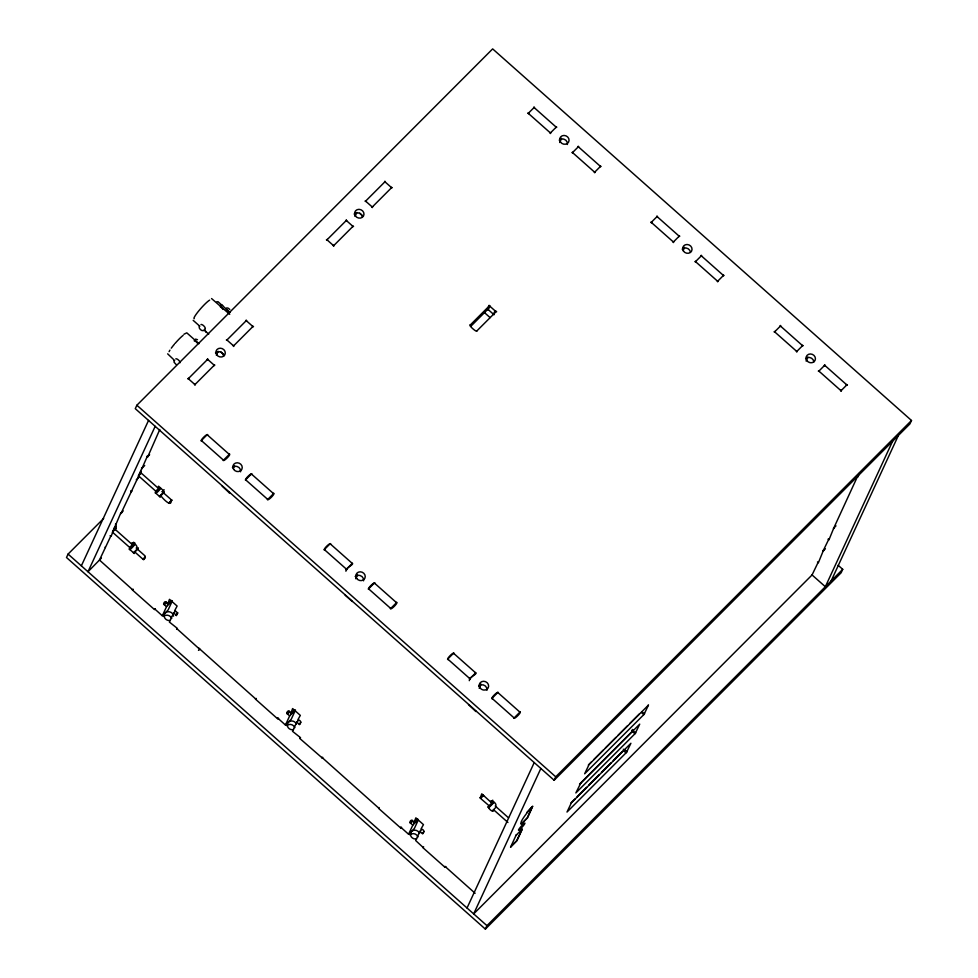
<?xml version="1.0" encoding="UTF-8"?>
<svg xmlns="http://www.w3.org/2000/svg" width="978" height="978" viewBox="0 0 978 978"><rect width="100%" height="100%" fill="white"/><g stroke="black" fill="none" stroke-linecap="round" stroke-linejoin="round"><path stroke-width="1.47" d="M110.123 535.663C112.152 538.67 112.14 527.68 116.248 528.23M146.749 456.359L147.592 457.191L159.793 429.489M115.881 524.636L114.071 528.426L131.773 544.135C131.089 539.611 139.597 546.983 136.199 548.059L144.61 555.516C146.492 555.431 143.607 561.592 142.922 559.184L134.512 551.726L134.279 553.536L133.436 552.876L138.375 547.851M164.292 491.531L159.463 496.372L160.147 497.203L160.539 495.394C164.304 500.589 172.947 508.169 170.637 499.183L162.226 491.726L163.253 490.467L158.546 486.2L157.8 487.802L140.111 472.093L141.798 468.438L144.695 465.528M177.654 612.974L176.419 615.663L175.844 614.869L177.776 612.937L174.695 610.614L177.116 606.042L169.487 599.318L167.605 604.343C164.83 596.556 160.979 609.037 166.272 602.729M300.906 722.18C296.065 728.5 304.757 720.835 297.825 719.857L300.332 715.395L292.618 708.549L290.747 713.573C287.984 705.798 284.121 718.28 289.402 711.972M424.049 831.41C419.146 837.755 427.985 830.053 420.956 829.087L423.462 824.625L415.858 817.84L413.877 822.816C411.127 815.053 407.215 827.498 412.533 821.202M507.937 822.474L493.56 809.711C494.367 814.454 485.785 806.85 489.134 805.786L479.892 797.816L483.279 794.796M817.474 562.057L818.366 562.766L823.109 551.152L825.383 548.744M828.06 539.147L828.953 539.856L833.696 528.242L835.97 525.846M121.663 512.802L120.93 513.621L137.018 479.55M516.58 834.845L516.078 835.505M580.626 783.366L575.859 792.938L635.309 733.414L635.7 732.84L632.106 730.114M623.891 750.823C627.497 755.505 628.035 750.102 623.267 749.234M648.072 705.456L648.524 705.028L589.062 764.551L584.648 773.806L644.147 714.282L644.539 713.72L642.045 711.972M818.293 562.008L812.058 574.966L473.67 913.892L540.858 768.463M857.193 476.958L857.975 476.078M216.37 355.283L218.18 351.334M355.063 216.407L356.872 212.458M103.668 518.45L68.081 554.086L66.504 557.521L485.357 929.1L841.141 572.766L842.718 569.33L838.158 565.284M136.871 405.234L135.282 408.67L554.135 780.248L909.919 423.914L911.496 420.479L492.655 48.9L136.871 405.234L555.724 776.813L554.135 780.248M81.357 565.846L148.546 420.43M155.184 426.322L87.996 571.739L101.406 558.096M136.297 479.66C138.24 481.078 137.751 472.9 141.309 472.863M134.719 544.734C126.688 554.66 128.069 546.788 134.915 542.961M160.747 488.389C153.803 497.386 153.24 491.738 159.976 487.594M162.324 615.785L166.553 606.629L172.348 600.822L168.118 609.979L162.324 615.785L154.402 608.671L154.695 609.343M175.563 610.969L173.632 612.913L169.402 622.069L177.421 628.451M198.485 650.37C202.079 648.927 196.92 647.534 199.488 648.769L255.698 698.952M345.906 571.213C345.051 567.741 355.442 564.123 351.933 563.108M285.454 725.028L289.684 715.859L295.478 710.065L291.248 719.221L285.454 725.028L277.532 717.913L277.825 718.573M298.693 720.211L296.762 722.143L292.532 731.312L300.552 737.693M470.956 326.139L487.447 309.635L489.086 305.332L489.99 305.955L488.279 309.635L494.024 314.745C493.389 308.999 498.756 311.884 495.675 312.092L477.13 330.662C477.949 333.95 466.848 324.048 470.491 324.769L489.037 306.2M469.306 680.676C468.511 676.984 478.548 674.025 475.442 672.497M400.956 827.816L400.662 827.144L408.584 834.258L412.814 825.102L417.643 820.261M418.009 820.603L414.379 828.452L408.584 834.258M421.836 829.442L419.904 831.386L415.662 840.542L423.205 847.535M480.381 797.706L481.738 793.83L490.822 802.119L492.753 800.187M490.822 802.119C490.064 797.73 498.535 804.845 495.247 806.043L508.523 817.828M467.032 908L534.22 762.583M521.384 823.745C518.022 822.461 535.455 802.608 532.46 806.801L527.558 817.804L521.127 824.258L527.179 817.938L532.472 806.495L526.665 812.608M485.357 929.1L486.946 925.665L842.718 569.33M632.766 729.454L631.58 732.021L579.526 784.16M626.592 752.18L630.908 743.268L571.396 802.791L566.995 812.058L626.103 752.791M635.419 733.06L639.722 724.136L580.614 783.341M644.257 713.94L648.28 705.468M859.002 473.511L858.061 476.885L857.229 476.372M892.559 441.298L825.346 586.727L811.899 574.807M831.141 580.932L898.354 435.491M233.375 468.401L234.61 465.785M355.748 578.756L357.593 574.819M559.685 142.495L561.519 138.57M683.28 250.234L684.502 247.617M479.147 688.219L480.98 684.294M806.055 361.016L807.889 357.08M149.597 454.684L146.81 457.472L142.018 468.303C140.771 469.819 143.13 467.692 141.578 467.753M131.712 491.042C129.866 492.533 132.971 491.066 130.881 490.711M116.37 524.245L115.636 525.076L120.771 512.973M823.586 550.553L822.816 551.396L823.39 550.834M208.069 359.733L207.581 358.792L207.238 359.733M194.5 384.195L194.989 385.136L195.331 384.195M246.701 321.041L246.224 320.099L245.869 321.041M233.143 345.491L233.62 346.432L233.962 345.503M346.75 220.869L346.273 219.928L345.919 220.857M333.18 245.319L333.669 246.26L334.011 245.319M385.381 182.177L384.904 181.223L384.562 182.165M371.823 206.627L372.3 207.568L372.655 206.627M207.703 435.234C208.375 431.775 198.277 441.983 201.908 441.041M223.143 459.88C222.483 463.315 232.678 453.132 228.938 454.073M251.957 474.489C252.434 471.115 242.715 480.993 246.163 480.296M534.514 107.91L534.037 106.969L533.682 107.91M267.397 499.135C266.737 502.594 276.835 492.386 273.192 493.34M549.954 132.556L550.443 133.509L550.785 132.568M578.768 147.177L578.279 146.223L577.937 147.165M488.279 309.635L487.79 308.693L487.447 309.635M594.208 171.822L594.697 172.764L595.04 171.822M330.698 544.269C331.151 540.981 321.444 550.81 324.904 550.076M346.139 568.915L346.628 569.856L346.97 568.927M374.953 583.524C375.601 580.15 365.417 590.247 369.158 589.331M657.497 216.957L657.02 216.016L656.666 216.945M390.393 608.169C389.721 611.69 399.757 601.446 396.188 602.375M672.95 241.603L673.426 242.544L673.769 241.615M701.752 256.212L701.275 255.27L700.92 256.212M717.204 280.857L717.681 281.811L718.023 280.869M454.085 653.732C454.538 650.37 444.856 660.382 448.291 659.539M469.526 678.377L470.015 679.331L470.357 678.39M498.34 692.999C498.731 689.673 489.11 699.527 492.545 698.793M780.884 326.42L780.407 325.478L780.053 326.42M513.78 717.644C513.12 721.092 523.218 710.896 519.575 711.837M796.336 351.065L796.813 352.019L797.168 351.078M825.139 365.686L824.662 364.733L824.307 365.674M840.591 390.332L841.068 391.273L841.422 390.332M105.306 547.533L105.159 547.044M521.983 829.588L522.362 829.026L517.032 840.603L510.54 847.156L511.005 846.496M823.097 550.932L828.879 539.037M199.194 326.334C198.277 328.95 203.522 333.119 205.001 329.011M174.035 360.637L174.096 362.263L176.113 364.488M115.428 524.147L116.186 524.538M155.881 493.279L159.463 496.372M164.292 604.71L166.553 606.629M287.434 713.952L289.684 715.859M410.564 823.183L412.814 825.102M822.779 550.528L823.097 551.176M147.299 456.518L149.231 454.587M136.724 479.428L138.656 477.484M121.272 512.863L123.204 510.919M114.071 528.426L116.003 526.494M155.588 492.606L160.416 487.777M162.226 491.726L164.17 489.795M160.013 496.531L163.876 492.667M168.949 502.851L171.847 499.941M169.072 503.242L171.969 500.345M131.773 544.135L133.705 542.203M129.548 548.939L134.377 544.11M133.974 552.863L137.837 549M561.164 138.228L559.233 140.16A4.78 4.328 24.8 0 1 567.387 144.475M142.922 559.184L144.854 557.252M143.46 559.343L145.392 557.411M163.998 604.037L165.93 602.106M167.605 604.343L171.468 600.468M355.307 576.421L357.239 574.477M684.148 247.263L682.216 249.207A4.78 4.328 24.8 0 1 690.456 252.373M287.141 713.28L289.072 711.348M290.747 713.573L294.61 709.71M478.694 685.884L480.626 683.952M410.271 822.51L412.203 820.579M413.877 822.816L417.74 818.941M480.724 798.329L483.621 795.42M488.059 806.936L492.998 801.911M488.279 807.278L493.425 802.094M488.621 807.547L493.45 802.718M488.939 807.547L493.768 802.718M492.484 810.689L496.457 806.813M555.724 776.813L911.496 420.479M588.353 765.04L591.543 761.85M593.67 759.723L603.23 750.138M605.358 748.011L615.981 737.375M618.108 735.248L627.668 725.664M629.795 723.537L639.355 713.964M570.687 803.28L574.942 799.026M577.057 796.899L586.629 787.327M588.744 785.187L599.38 774.552M601.494 772.424L611.067 762.84M613.182 760.713L622.754 751.141M110.979 535.699L99.475 560.039L132.568 589.71M857.303 476.909L833.892 527.802C832.412 528.646 835.285 528.67 833.794 527.692M366.065 201.517L365.038 201.126L366.016 200.734M391.139 187.275L392.166 187.666L391.2 188.057M327.434 240.221L326.407 239.818L327.373 239.439M352.508 225.967L353.535 226.37L352.557 226.749M227.385 340.393L226.358 339.989L227.324 339.611M528.719 113.717L527.704 113.179L528.658 112.935M252.458 326.151L253.485 326.542L252.507 326.921M188.754 379.085L187.715 378.694L188.693 378.303M213.815 364.843L214.818 365.1L213.999 365.711M555.761 126.761L556.788 127.152L555.81 127.531M572.974 152.971L571.947 152.58L572.912 152.201M600.003 166.016L601.042 166.407L600.064 166.798M651.703 222.764L650.676 222.361L651.641 221.982M678.744 235.796L679.771 236.199L678.793 236.578M695.847 262.104L694.93 261.627L695.896 261.236M722.999 275.062L724.026 275.454L723.048 275.833M775.089 332.227L774.063 331.823L775.041 331.444M802.131 345.271L803.158 345.662L802.18 346.041M819.344 371.481L818.317 371.09L819.295 370.711M846.386 384.525L847.413 384.916L846.435 385.308M183.95 334.231L186.798 332.85L198.999 343.681M643.805 714.6L641.556 712.595M216.615 301.982L217.947 301.652L230.16 312.483M634.93 733.745L631.605 730.737M220.698 304.806L222.654 305.393M226.688 307.899L228.057 308.119M195.527 339.109L197.495 339.684M379.012 807.51L378.657 808.439L400.784 828.073L401.567 827.302M211.566 298.559L229.72 314.317M299.953 738.207L299.72 737.522L299.781 738.463L322.08 757.84M345.112 595.125L352.3 601.507M133.167 589.196L132.287 589.856L154.524 609.6L155.294 608.829M256.297 698.439L255.429 699.087L277.654 718.842L278.596 718.317M423.682 846.924L422.814 847.584L445.039 867.327L445.809 866.557M228.644 308.486L229.806 309.513M222.128 486.078L229.5 493.022L229.207 492.362M468.499 704.588L475.87 711.532L475.577 710.872M176.822 628.976C178.326 628.524 175.013 628.805 177.483 629.233L198.95 648.597M378.828 808.183L322.63 757.999C320.808 755.688 322.752 759.918 322.679 757.327M489.856 306.2L495.614 311.31M484.403 312.557L490.1 317.618M359.684 213.106L362.997 216.052M193.179 320.344L199.842 326.249M204.28 330.197L208.717 334.134M220.991 351.97L224.317 354.916M174.671 360.552L167.654 353.84M138.411 475.76L156.113 491.469M112.384 532.093L130.086 547.802M129.891 549.563L133.436 552.704M173.632 612.913L175.844 614.869M296.762 722.143L298.975 724.111M419.904 831.386L422.117 833.342M475.125 893.281L444.99 866.386L445.21 867.07M68.081 554.086L486.946 925.665M206.113 332.251L204.915 330.026M200.955 324.574A3.02 1.21 45 0 1 203.522 325.637A3.02 1.21 45 0 1 205.282 328.412M194.231 318.669A12.506 1.663 -48.4 0 1 199.182 310.381A12.506 1.663 -48.4 0 1 209.634 300.136M220.307 306.786A3.02 1.21 45 0 1 222.923 309.378M226.297 309.879A3.02 1.21 45 0 1 228.045 311.273M228.534 311.872A3.02 1.21 45 0 1 228.913 312.459M175.796 358.877A3.02 1.21 45 0 1 178.351 359.928A3.02 1.21 45 0 1 180.111 362.716M169.084 351.652A12.506 1.663 -48.4 0 1 169.94 350.136M171.284 348.168A12.506 1.663 -48.4 0 1 174.353 344.268M175.05 343.449A12.506 1.663 -48.4 0 1 183.143 335.344M194.121 340.784A3.02 1.21 45 0 1 194.585 340.857M195.135 341.09A3.02 1.21 45 0 1 197.752 343.669M116.223 528.426A4.78 0.636 -48.4 0 1 113.13 531.054A4.78 0.636 -48.4 0 1 114.646 528.352M115.428 527.423A4.78 0.636 -48.4 0 1 116.26 526.494M141.309 473.181A4.78 0.636 -48.4 0 1 138.962 474.819A4.78 0.636 -48.4 0 1 141.345 471.31M805.615 358.669A4.78 4.328 24.8 0 1 813.843 361.848M232.422 467.484A4.78 4.328 24.8 0 1 240.576 471.799M355.417 576.519A4.78 4.328 24.8 0 1 363.571 580.822M478.804 685.981A4.78 4.328 24.8 0 1 486.958 690.297M215.478 352.911A4.78 4.328 24.8 0 1 223.705 356.078M354.158 214.035A4.78 4.328 24.8 0 1 362.386 217.214M416.652 838.867A4.78 4.328 24.8 0 1 410.687 835.713A4.78 4.328 24.8 0 1 413.621 830.334A4.78 4.328 24.8 0 1 419.586 833.488M293.522 729.625A4.78 4.328 24.8 0 1 287.556 726.471A4.78 4.328 24.8 0 1 290.478 721.092A4.78 4.328 24.8 0 1 296.444 724.246M163.742 616.421A4.78 4.328 24.8 0 1 171.725 618.451M286.872 725.652A4.78 4.328 24.8 0 1 294.867 727.681M410.002 834.894A4.78 4.328 24.8 0 1 417.997 836.923M170.392 620.394A4.78 4.328 24.8 0 1 164.304 616.861A4.78 4.328 24.8 0 1 168.143 611.727A4.78 4.328 24.8 0 1 173.558 616.152M516.091 835.2L510.809 846.642L516.604 840.835L521.897 829.393L516.091 835.2M207.617 359.342L188.302 378.694L194.94 384.586L214.255 365.234L207.617 359.342M246.26 320.65L226.945 340.002L233.583 345.894L252.899 326.542L246.26 320.65M346.31 220.478L326.994 239.818L333.632 245.71L352.948 226.37L346.31 220.478M384.941 181.786L365.625 201.126L372.263 207.018L391.579 187.666L384.941 181.786M207.153 434.733L201.358 440.54L223.485 460.161L229.28 454.367L207.153 434.733M534.074 107.519L528.279 113.326L550.406 132.947L556.201 127.152L534.074 107.519M251.407 473.988L245.612 479.795L267.74 499.428L273.534 493.621L251.407 473.988M578.328 146.773L572.533 152.58L594.661 172.214L600.455 166.407L578.328 146.773M330.136 543.78L324.341 549.575L346.469 569.208L352.263 563.401L330.136 543.78M657.057 216.566L651.262 222.361L673.39 241.994L679.184 236.187L657.057 216.566M374.391 583.035L368.596 588.842L390.723 608.463L396.518 602.668L374.391 583.035M701.312 255.82L695.517 261.627L717.644 281.261L723.439 275.454L701.312 255.82M453.535 653.243L447.741 659.05L469.868 678.671L475.663 672.876L453.535 653.243M780.444 326.029L774.649 331.835L796.777 351.457L802.571 345.662L780.444 326.029M497.79 692.497L491.995 698.304L514.122 717.938L519.917 712.131L497.79 692.497M824.698 365.283L818.904 371.09L841.031 390.723L846.826 384.916L824.698 365.283M520.113 829.222A4.78 0.636 -48.4 0 0 524.929 823.183A4.78 0.636 -48.4 0 0 520.137 827.535A4.78 0.636 -48.4 0 0 520.113 829.222M806.838 360.552A4.78 4.328 24.8 0 0 814.955 360.613A4.78 4.328 24.8 0 0 810.42 353.963A4.78 4.328 24.8 0 0 806.838 360.552M683.451 251.089A4.78 4.328 24.8 0 0 691.568 251.138A4.78 4.328 24.8 0 0 687.033 244.5A4.78 4.328 24.8 0 0 683.451 251.089M560.467 142.042A4.78 4.328 24.8 0 0 568.585 142.103A4.78 4.328 24.8 0 0 564.049 135.453A4.78 4.328 24.8 0 0 560.467 142.042M233.644 469.367A4.78 4.328 24.8 0 0 241.774 469.416A4.78 4.328 24.8 0 0 237.238 462.777A4.78 4.328 24.8 0 0 233.644 469.367M356.64 578.401A4.78 4.328 24.8 0 0 364.77 578.45A4.78 4.328 24.8 0 0 360.222 571.812A4.78 4.328 24.8 0 0 356.64 578.401M480.027 687.864A4.78 4.328 24.8 0 0 488.156 687.925A4.78 4.328 24.8 0 0 483.621 681.275A4.78 4.328 24.8 0 0 480.027 687.864M216.7 354.794A4.78 4.328 24.8 0 0 224.818 354.843A4.78 4.328 24.8 0 0 220.282 348.205A4.78 4.328 24.8 0 0 216.7 354.794M355.381 215.918A4.78 4.328 24.8 0 0 363.51 215.979A4.78 4.328 24.8 0 0 358.963 209.341A4.78 4.328 24.8 0 0 355.381 215.918"/></g></svg>
